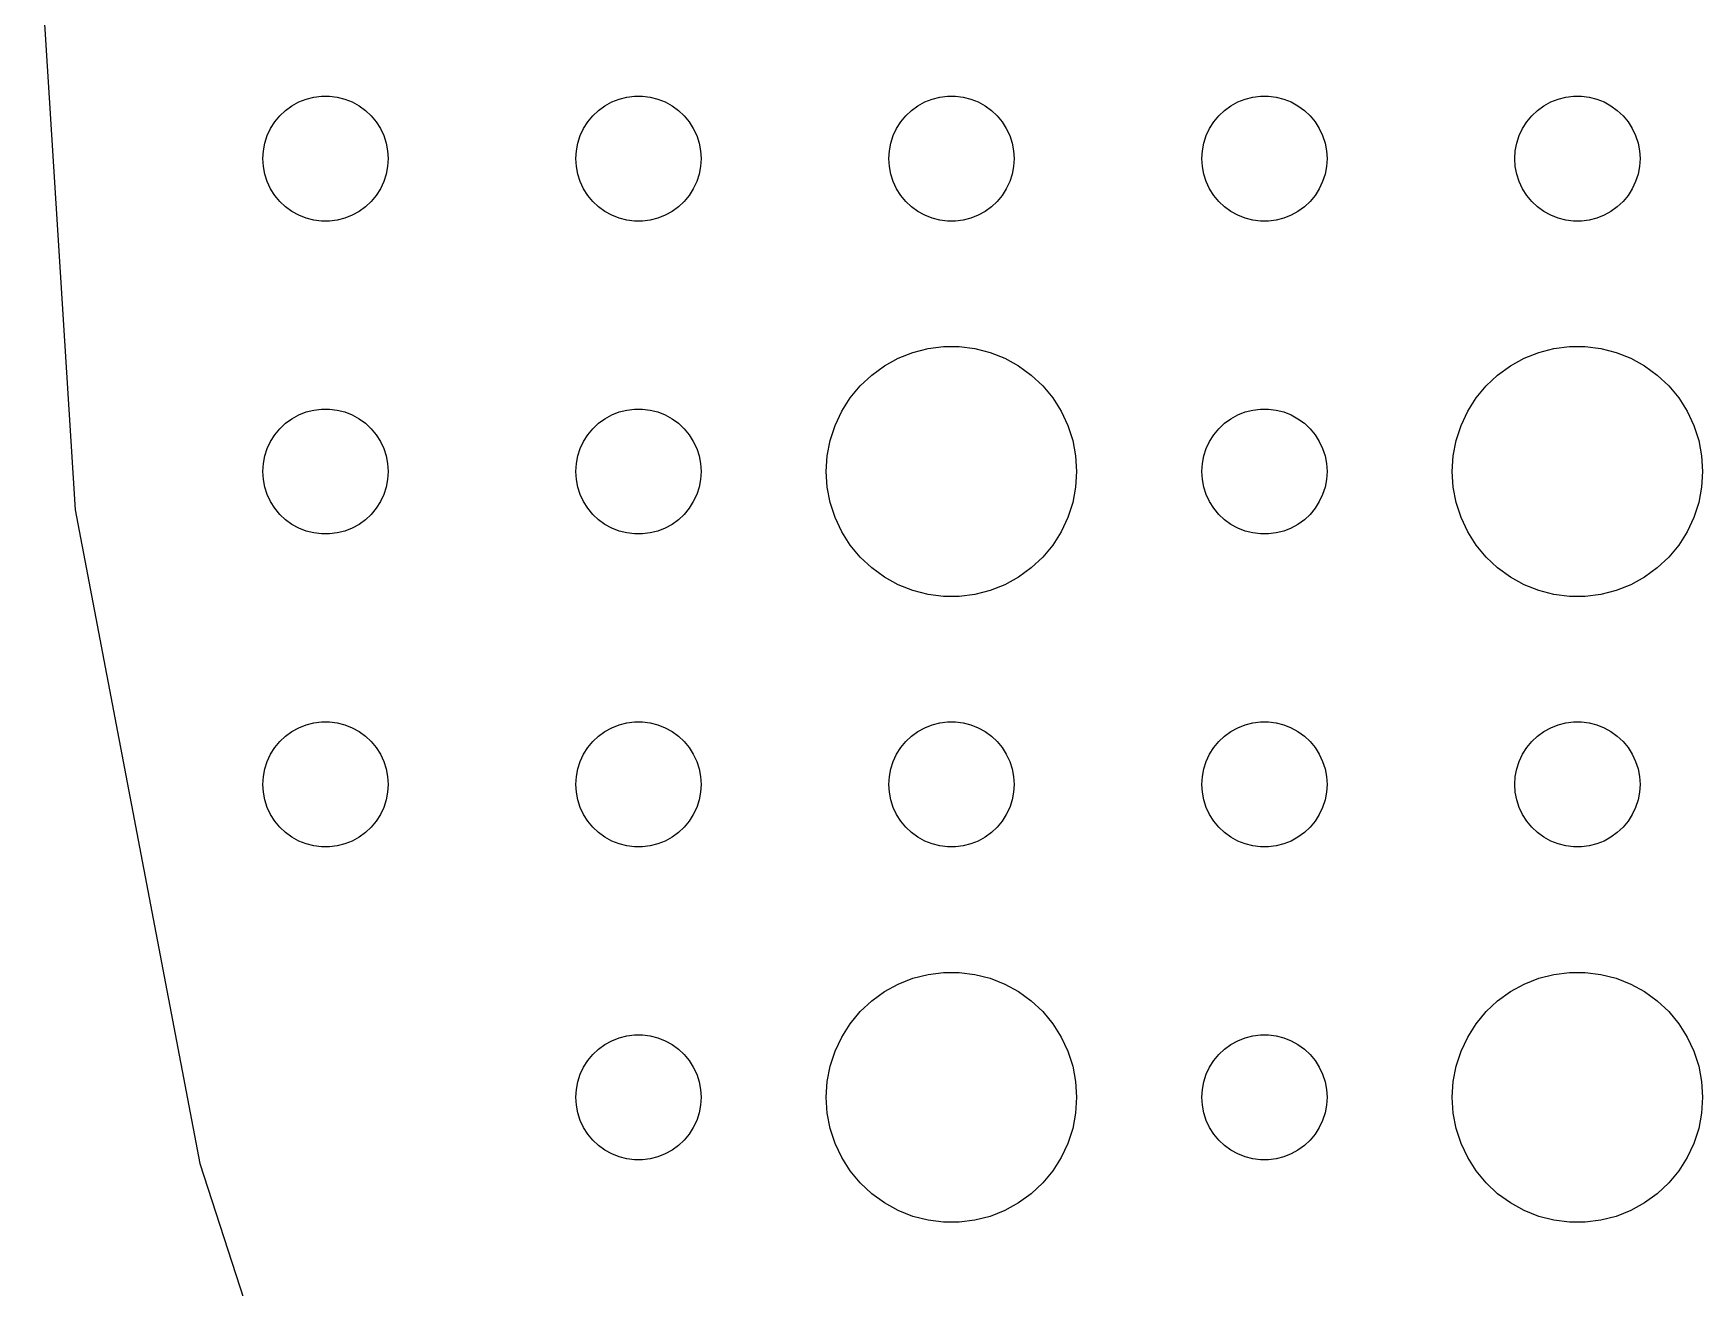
# Model space of a CAD drawing. Header units: metres. Extents: x -127 to 127, y -127 to 127.
# Drawn here: x -127 to -87, y -34.56 to -4.5 of the extents above; entities that cross this region are included whole.
import ezdxf

# ---------------------------------------------------------------- set-up
doc = ezdxf.new("R2010")
doc.units = ezdxf.units.M

msp = doc.modelspace()

# ---------------------------------------------------------------- linework, layer by layer
for p, q in [((-127, 0), (-125.999, -15.9173)), ((-121.093, -6.47318), (-120.956, -6.34422)), ((-120.956, -6.34422), (-120.804, -6.23351)), ((-120.804, -6.23351), (-120.639, -6.14275)), ((-120.639, -6.14275), (-120.464, -6.07341)), ((-120.464, -6.07341), (-120.281, -6.02657)), ((-120.281, -6.02657), (-120.094, -6.00294)), ((-120.094, -6.00294), (-119.906, -6.00294)), ((-119.906, -6.00294), (-119.719, -6.02657)), ((-119.719, -6.02657), (-119.536, -6.07341)), ((-119.536, -6.07341), (-119.361, -6.14275)), ((-119.361, -6.14275), (-119.196, -6.23351)), ((-119.196, -6.23351), (-119.044, -6.34422)), ((-119.044, -6.34422), (-118.907, -6.47318)), ((-113.593, -6.47318), (-113.456, -6.34422)), ((-113.456, -6.34422), (-113.304, -6.23351)), ((-113.304, -6.23351), (-113.139, -6.14275)), ((-113.139, -6.14275), (-112.964, -6.07341)), ((-112.964, -6.07341), (-112.781, -6.02657)), ((-112.781, -6.02657), (-112.594, -6.00294)), ((-112.594, -6.00294), (-112.406, -6.00294)), ((-112.406, -6.00294), (-112.219, -6.02657)), ((-112.219, -6.02657), (-112.036, -6.07341)), ((-112.036, -6.07341), (-111.861, -6.14275)), ((-111.861, -6.14275), (-111.696, -6.23351)), ((-111.696, -6.23351), (-111.544, -6.34422)), ((-111.544, -6.34422), (-111.407, -6.47318)), ((-106.093, -6.47318), (-105.956, -6.34422)), ((-105.956, -6.34422), (-105.804, -6.23351)), ((-105.804, -6.23351), (-105.639, -6.14275)), ((-105.639, -6.14275), (-105.464, -6.07341)), ((-105.464, -6.07341), (-105.281, -6.02657)), ((-105.281, -6.02657), (-105.094, -6.00294)), ((-105.094, -6.00294), (-104.906, -6.00294)), ((-104.906, -6.00294), (-104.719, -6.02657)), ((-104.719, -6.02657), (-104.536, -6.07341)), ((-104.536, -6.07341), (-104.361, -6.14275)), ((-104.361, -6.14275), (-104.196, -6.23351)), ((-104.196, -6.23351), (-104.044, -6.34422)), ((-104.044, -6.34422), (-103.907, -6.47318)), ((-98.5934, -6.47318), (-98.4561, -6.34422)), ((-98.4561, -6.34422), (-98.3037, -6.23351)), ((-98.3037, -6.23351), (-98.1387, -6.14275)), ((-98.1387, -6.14275), (-97.9635, -6.07341)), ((-97.9635, -6.07341), (-97.7811, -6.02657)), ((-97.7811, -6.02657), (-97.5942, -6.00294)), ((-97.5942, -6.00294), (-97.4058, -6.00294)), ((-97.4058, -6.00294), (-97.2189, -6.02657)), ((-97.2189, -6.02657), (-97.0365, -6.07341)), ((-97.0365, -6.07341), (-96.8613, -6.14275)), ((-96.8613, -6.14275), (-96.6963, -6.23351)), ((-96.6963, -6.23351), (-96.5439, -6.34422)), ((-96.5439, -6.34422), (-96.4065, -6.47318)), ((-91.0934, -6.47318), (-90.9561, -6.34422)), ((-90.9561, -6.34422), (-90.8037, -6.23351)), ((-90.8037, -6.23351), (-90.6387, -6.14275)), ((-90.6387, -6.14275), (-90.4635, -6.07341)), ((-90.4635, -6.07341), (-90.2811, -6.02657)), ((-90.2811, -6.02657), (-90.0942, -6.00294)), ((-90.0942, -6.00294), (-89.9058, -6.00294)), ((-89.9058, -6.00294), (-89.7189, -6.02657)), ((-89.7189, -6.02657), (-89.5365, -6.07341)), ((-89.5365, -6.07341), (-89.3613, -6.14275)), ((-89.3613, -6.14275), (-89.1963, -6.23351)), ((-89.1963, -6.23351), (-89.0439, -6.34422)), ((-89.0439, -6.34422), (-88.9065, -6.47318)), ((-121.395, -6.9478), (-121.314, -6.77736)), ((-121.314, -6.77736), (-121.214, -6.61832)), ((-121.214, -6.61832), (-121.093, -6.47318)), ((-118.907, -6.47318), (-118.786, -6.61832)), ((-118.786, -6.61832), (-118.686, -6.77736)), ((-118.686, -6.77736), (-118.605, -6.9478)), ((-113.895, -6.9478), (-113.814, -6.77736)), ((-113.814, -6.77736), (-113.714, -6.61832)), ((-113.714, -6.61832), (-113.593, -6.47318)), ((-111.407, -6.47318), (-111.286, -6.61832)), ((-111.286, -6.61832), (-111.186, -6.77736)), ((-111.186, -6.77736), (-111.105, -6.9478)), ((-106.395, -6.9478), (-106.314, -6.77736)), ((-106.314, -6.77736), (-106.214, -6.61832)), ((-106.214, -6.61832), (-106.093, -6.47318)), ((-103.907, -6.47318), (-103.786, -6.61832)), ((-103.786, -6.61832), (-103.686, -6.77736)), ((-103.686, -6.77736), (-103.605, -6.9478)), ((-98.8947, -6.9478), (-98.8145, -6.77736)), ((-98.8145, -6.77736), (-98.7135, -6.61832)), ((-98.7135, -6.61832), (-98.5934, -6.47318)), ((-96.4065, -6.47318), (-96.2865, -6.61832)), ((-96.2865, -6.61832), (-96.1855, -6.77736)), ((-96.1855, -6.77736), (-96.1053, -6.9478)), ((-91.3947, -6.9478), (-91.3145, -6.77736)), ((-91.3145, -6.77736), (-91.2135, -6.61832)), ((-91.2135, -6.61832), (-91.0934, -6.47318)), ((-88.9065, -6.47318), (-88.7865, -6.61832)), ((-88.7865, -6.61832), (-88.6855, -6.77736)), ((-88.6855, -6.77736), (-88.6053, -6.9478)), ((-121.488, -7.312), (-121.453, -7.12695)), ((-121.453, -7.12695), (-121.395, -6.9478)), ((-118.605, -6.9478), (-118.547, -7.12695)), ((-118.547, -7.12695), (-118.512, -7.312)), ((-113.988, -7.312), (-113.953, -7.12695)), ((-113.953, -7.12695), (-113.895, -6.9478)), ((-111.105, -6.9478), (-111.047, -7.12695)), ((-111.047, -7.12695), (-111.012, -7.312)), ((-106.488, -7.312), (-106.453, -7.12695)), ((-106.453, -7.12695), (-106.395, -6.9478)), ((-103.605, -6.9478), (-103.547, -7.12695)), ((-103.547, -7.12695), (-103.512, -7.312)), ((-98.9882, -7.312), (-98.9529, -7.12695)), ((-98.9529, -7.12695), (-98.8947, -6.9478)), ((-96.1053, -6.9478), (-96.0471, -7.12695)), ((-96.0471, -7.12695), (-96.0118, -7.312)), ((-91.4882, -7.312), (-91.4529, -7.12695)), ((-91.4529, -7.12695), (-91.3947, -6.9478)), ((-88.6053, -6.9478), (-88.5471, -7.12695)), ((-88.5471, -7.12695), (-88.5118, -7.312)), ((-121.5, -7.5), (-121.488, -7.312)), ((-121.488, -7.68799), (-121.5, -7.5)), ((-118.512, -7.312), (-118.5, -7.5)), ((-118.5, -7.5), (-118.512, -7.68799)), ((-114, -7.5), (-113.988, -7.312)), ((-113.988, -7.68799), (-114, -7.5)), ((-111.012, -7.312), (-111, -7.5)), ((-111, -7.5), (-111.012, -7.68799)), ((-106.5, -7.5), (-106.488, -7.312)), ((-106.488, -7.68799), (-106.5, -7.5)), ((-103.512, -7.312), (-103.5, -7.5)), ((-103.5, -7.5), (-103.512, -7.68799)), ((-99, -7.5), (-98.9882, -7.312)), ((-98.9882, -7.68799), (-99, -7.5)), ((-96.0118, -7.312), (-96, -7.5)), ((-96, -7.5), (-96.0118, -7.68799)), ((-91.5, -7.5), (-91.4882, -7.312)), ((-91.4882, -7.68799), (-91.5, -7.5)), ((-88.5118, -7.312), (-88.5, -7.5)), ((-88.5, -7.5), (-88.5118, -7.68799)), ((-121.453, -7.87303), (-121.488, -7.68799)), ((-121.395, -8.05219), (-121.453, -7.87303)), ((-118.547, -7.87303), (-118.605, -8.05219)), ((-118.512, -7.68799), (-118.547, -7.87303)), ((-113.953, -7.87303), (-113.988, -7.68799)), ((-113.895, -8.05219), (-113.953, -7.87303)), ((-111.047, -7.87303), (-111.105, -8.05219)), ((-111.012, -7.68799), (-111.047, -7.87303)), ((-106.453, -7.87303), (-106.488, -7.68799)), ((-106.395, -8.05219), (-106.453, -7.87303)), ((-103.547, -7.87303), (-103.605, -8.05219)), ((-103.512, -7.68799), (-103.547, -7.87303)), ((-98.9529, -7.87303), (-98.9882, -7.68799)), ((-98.8947, -8.05219), (-98.9529, -7.87303)), ((-96.0471, -7.87303), (-96.1053, -8.05219)), ((-96.0118, -7.68799), (-96.0471, -7.87303)), ((-91.4529, -7.87303), (-91.4882, -7.68799)), ((-91.3947, -8.05219), (-91.4529, -7.87303)), ((-88.5471, -7.87303), (-88.6053, -8.05219)), ((-88.5118, -7.68799), (-88.5471, -7.87303)), ((-121.314, -8.22263), (-121.395, -8.05219)), ((-121.214, -8.38167), (-121.314, -8.22263)), ((-121.093, -8.52681), (-121.214, -8.38167)), ((-118.786, -8.38167), (-118.907, -8.52681)), ((-118.686, -8.22263), (-118.786, -8.38167)), ((-118.605, -8.05219), (-118.686, -8.22263)), ((-113.814, -8.22263), (-113.895, -8.05219)), ((-113.714, -8.38167), (-113.814, -8.22263)), ((-113.593, -8.52681), (-113.714, -8.38167)), ((-111.286, -8.38167), (-111.407, -8.52681)), ((-111.186, -8.22263), (-111.286, -8.38167)), ((-111.105, -8.05219), (-111.186, -8.22263)), ((-106.314, -8.22263), (-106.395, -8.05219)), ((-106.214, -8.38167), (-106.314, -8.22263)), ((-106.093, -8.52681), (-106.214, -8.38167)), ((-103.786, -8.38167), (-103.907, -8.52681)), ((-103.686, -8.22263), (-103.786, -8.38167)), ((-103.605, -8.05219), (-103.686, -8.22263)), ((-98.8145, -8.22263), (-98.8947, -8.05219)), ((-98.7135, -8.38167), (-98.8145, -8.22263)), ((-98.5934, -8.52681), (-98.7135, -8.38167)), ((-96.2865, -8.38167), (-96.4065, -8.52681)), ((-96.1855, -8.22263), (-96.2865, -8.38167)), ((-96.1053, -8.05219), (-96.1855, -8.22263)), ((-91.3145, -8.22263), (-91.3947, -8.05219)), ((-91.2135, -8.38167), (-91.3145, -8.22263)), ((-91.0934, -8.52681), (-91.2135, -8.38167)), ((-88.7865, -8.38167), (-88.9065, -8.52681)), ((-88.6855, -8.22263), (-88.7865, -8.38167)), ((-88.6053, -8.05219), (-88.6855, -8.22263)), ((-120.956, -8.65576), (-121.093, -8.52681)), ((-120.804, -8.76648), (-120.956, -8.65576)), ((-120.639, -8.85724), (-120.804, -8.76648)), ((-119.196, -8.76648), (-119.361, -8.85724)), ((-119.044, -8.65576), (-119.196, -8.76648)), ((-118.907, -8.52681), (-119.044, -8.65576)), ((-113.456, -8.65576), (-113.593, -8.52681)), ((-113.304, -8.76648), (-113.456, -8.65576)), ((-113.139, -8.85724), (-113.304, -8.76648)), ((-111.696, -8.76648), (-111.861, -8.85724)), ((-111.544, -8.65576), (-111.696, -8.76648)), ((-111.407, -8.52681), (-111.544, -8.65576)), ((-105.956, -8.65576), (-106.093, -8.52681)), ((-105.804, -8.76648), (-105.956, -8.65576)), ((-105.639, -8.85724), (-105.804, -8.76648)), ((-104.196, -8.76648), (-104.361, -8.85724)), ((-104.044, -8.65576), (-104.196, -8.76648)), ((-103.907, -8.52681), (-104.044, -8.65576)), ((-98.4561, -8.65576), (-98.5934, -8.52681)), ((-98.3037, -8.76648), (-98.4561, -8.65576)), ((-98.1387, -8.85724), (-98.3037, -8.76648)), ((-96.6963, -8.76648), (-96.8613, -8.85724)), ((-96.5439, -8.65576), (-96.6963, -8.76648)), ((-96.4065, -8.52681), (-96.5439, -8.65576)), ((-90.9561, -8.65576), (-91.0934, -8.52681)), ((-90.8037, -8.76648), (-90.9561, -8.65576)), ((-90.6387, -8.85724), (-90.8037, -8.76648)), ((-89.1963, -8.76648), (-89.3613, -8.85724)), ((-89.0439, -8.65576), (-89.1963, -8.76648)), ((-88.9065, -8.52681), (-89.0439, -8.65576)), ((-120.464, -8.92657), (-120.639, -8.85724)), ((-120.281, -8.97342), (-120.464, -8.92657)), ((-120.094, -8.99704), (-120.281, -8.97342)), ((-119.906, -8.99704), (-120.094, -8.99704)), ((-119.719, -8.97342), (-119.906, -8.99704)), ((-119.536, -8.92657), (-119.719, -8.97342)), ((-119.361, -8.85724), (-119.536, -8.92657)), ((-112.964, -8.92657), (-113.139, -8.85724)), ((-112.781, -8.97342), (-112.964, -8.92657)), ((-112.594, -8.99704), (-112.781, -8.97342)), ((-112.406, -8.99704), (-112.594, -8.99704)), ((-112.219, -8.97342), (-112.406, -8.99704)), ((-112.036, -8.92657), (-112.219, -8.97342)), ((-111.861, -8.85724), (-112.036, -8.92657)), ((-105.464, -8.92657), (-105.639, -8.85724)), ((-105.281, -8.97342), (-105.464, -8.92657)), ((-105.094, -8.99704), (-105.281, -8.97342)), ((-104.906, -8.99704), (-105.094, -8.99704)), ((-104.719, -8.97342), (-104.906, -8.99704)), ((-104.536, -8.92657), (-104.719, -8.97342)), ((-104.361, -8.85724), (-104.536, -8.92657)), ((-97.9635, -8.92657), (-98.1387, -8.85724)), ((-97.7811, -8.97342), (-97.9635, -8.92657)), ((-97.5942, -8.99704), (-97.7811, -8.97342)), ((-97.4058, -8.99704), (-97.5942, -8.99704)), ((-97.2189, -8.97342), (-97.4058, -8.99704)), ((-97.0365, -8.92657), (-97.2189, -8.97342)), ((-96.8613, -8.85724), (-97.0365, -8.92657)), ((-90.4635, -8.92657), (-90.6387, -8.85724)), ((-90.2811, -8.97342), (-90.4635, -8.92657)), ((-90.0942, -8.99704), (-90.2811, -8.97342)), ((-89.9058, -8.99704), (-90.0942, -8.99704)), ((-89.7189, -8.97342), (-89.9058, -8.99704)), ((-89.5365, -8.92657), (-89.7189, -8.97342)), ((-89.3613, -8.85724), (-89.5365, -8.92657)), ((-106.607, -12.467), (-106.277, -12.2855)), ((-106.277, -12.2855), (-105.927, -12.1468)), ((-105.927, -12.1468), (-105.562, -12.0531)), ((-105.562, -12.0531), (-105.188, -12.0059)), ((-105.188, -12.0059), (-104.812, -12.0059)), ((-104.812, -12.0059), (-104.438, -12.0531)), ((-104.438, -12.0531), (-104.073, -12.1468)), ((-104.073, -12.1468), (-103.723, -12.2855)), ((-103.723, -12.2855), (-103.393, -12.467)), ((-91.6075, -12.467), (-91.2773, -12.2855)), ((-91.2773, -12.2855), (-90.927, -12.1468)), ((-90.927, -12.1468), (-90.5621, -12.0531)), ((-90.5621, -12.0531), (-90.1884, -12.0059)), ((-90.1884, -12.0059), (-89.8116, -12.0059)), ((-89.8116, -12.0059), (-89.4379, -12.0531)), ((-89.4379, -12.0531), (-89.073, -12.1468)), ((-89.073, -12.1468), (-88.7227, -12.2855)), ((-88.7227, -12.2855), (-88.3925, -12.467)), ((-107.187, -12.9464), (-106.912, -12.6884)), ((-106.912, -12.6884), (-106.607, -12.467)), ((-103.393, -12.467), (-103.088, -12.6884)), ((-103.088, -12.6884), (-102.813, -12.9464)), ((-92.1869, -12.9464), (-91.9123, -12.6884)), ((-91.9123, -12.6884), (-91.6075, -12.467)), ((-88.3925, -12.467), (-88.0877, -12.6884)), ((-88.0877, -12.6884), (-87.8131, -12.9464)), ((-107.427, -13.2366), (-107.187, -12.9464)), ((-102.813, -12.9464), (-102.573, -13.2366)), ((-92.427, -13.2366), (-92.1869, -12.9464)), ((-87.8131, -12.9464), (-87.573, -13.2366)), ((-120.639, -13.6427), (-120.464, -13.5734)), ((-120.464, -13.5734), (-120.281, -13.5266)), ((-120.281, -13.5266), (-120.094, -13.5029)), ((-120.094, -13.5029), (-119.906, -13.5029)), ((-119.906, -13.5029), (-119.719, -13.5266)), ((-119.719, -13.5266), (-119.536, -13.5734)), ((-119.536, -13.5734), (-119.361, -13.6427)), ((-113.139, -13.6427), (-112.964, -13.5734)), ((-112.964, -13.5734), (-112.781, -13.5266)), ((-112.781, -13.5266), (-112.594, -13.5029)), ((-112.594, -13.5029), (-112.406, -13.5029)), ((-112.406, -13.5029), (-112.219, -13.5266)), ((-112.219, -13.5266), (-112.036, -13.5734)), ((-112.036, -13.5734), (-111.861, -13.6427)), ((-107.789, -13.8956), (-107.629, -13.5547)), ((-107.629, -13.5547), (-107.427, -13.2366)), ((-102.573, -13.2366), (-102.371, -13.5547)), ((-102.371, -13.5547), (-102.211, -13.8956)), ((-98.1387, -13.6427), (-97.9635, -13.5734)), ((-97.9635, -13.5734), (-97.7811, -13.5266)), ((-97.7811, -13.5266), (-97.5942, -13.5029)), ((-97.5942, -13.5029), (-97.4058, -13.5029)), ((-97.4058, -13.5029), (-97.2189, -13.5266)), ((-97.2189, -13.5266), (-97.0365, -13.5734)), ((-97.0365, -13.5734), (-96.8613, -13.6427)), ((-92.7893, -13.8956), (-92.6289, -13.5547)), ((-92.6289, -13.5547), (-92.427, -13.2366)), ((-87.573, -13.2366), (-87.3711, -13.5547)), ((-87.3711, -13.5547), (-87.2107, -13.8956)), ((-121.214, -14.1183), (-121.093, -13.9732)), ((-121.093, -13.9732), (-120.956, -13.8442)), ((-120.956, -13.8442), (-120.804, -13.7335)), ((-120.804, -13.7335), (-120.639, -13.6427)), ((-119.361, -13.6427), (-119.196, -13.7335)), ((-119.196, -13.7335), (-119.044, -13.8442)), ((-119.044, -13.8442), (-118.907, -13.9732)), ((-118.907, -13.9732), (-118.786, -14.1183)), ((-113.714, -14.1183), (-113.593, -13.9732)), ((-113.593, -13.9732), (-113.456, -13.8442)), ((-113.456, -13.8442), (-113.304, -13.7335)), ((-113.304, -13.7335), (-113.139, -13.6427)), ((-111.861, -13.6427), (-111.696, -13.7335)), ((-111.696, -13.7335), (-111.544, -13.8442)), ((-111.544, -13.8442), (-111.407, -13.9732)), ((-111.407, -13.9732), (-111.286, -14.1183)), ((-107.906, -14.2539), (-107.789, -13.8956)), ((-102.211, -13.8956), (-102.094, -14.2539)), ((-98.7135, -14.1183), (-98.5934, -13.9732)), ((-98.5934, -13.9732), (-98.4561, -13.8442)), ((-98.4561, -13.8442), (-98.3037, -13.7335)), ((-98.3037, -13.7335), (-98.1387, -13.6427)), ((-96.8613, -13.6427), (-96.6963, -13.7335)), ((-96.6963, -13.7335), (-96.5439, -13.8442)), ((-96.5439, -13.8442), (-96.4065, -13.9732)), ((-96.4065, -13.9732), (-96.2865, -14.1183)), ((-92.9057, -14.2539), (-92.7893, -13.8956)), ((-87.2107, -13.8956), (-87.0943, -14.2539)), ((-121.395, -14.4478), (-121.314, -14.2774)), ((-121.314, -14.2774), (-121.214, -14.1183)), ((-118.786, -14.1183), (-118.686, -14.2774)), ((-118.686, -14.2774), (-118.605, -14.4478)), ((-113.895, -14.4478), (-113.814, -14.2774)), ((-113.814, -14.2774), (-113.714, -14.1183)), ((-111.286, -14.1183), (-111.186, -14.2774)), ((-111.186, -14.2774), (-111.105, -14.4478)), ((-107.976, -14.624), (-107.906, -14.2539)), ((-102.094, -14.2539), (-102.024, -14.624)), ((-98.8947, -14.4478), (-98.8145, -14.2774)), ((-98.8145, -14.2774), (-98.7135, -14.1183)), ((-96.2865, -14.1183), (-96.1855, -14.2774)), ((-96.1855, -14.2774), (-96.1053, -14.4478)), ((-92.9763, -14.624), (-92.9057, -14.2539)), ((-87.0943, -14.2539), (-87.0237, -14.624)), ((-121.488, -14.812), (-121.453, -14.627)), ((-121.453, -14.627), (-121.395, -14.4478)), ((-118.605, -14.4478), (-118.547, -14.627)), ((-118.547, -14.627), (-118.512, -14.812)), ((-113.988, -14.812), (-113.953, -14.627)), ((-113.953, -14.627), (-113.895, -14.4478)), ((-111.105, -14.4478), (-111.047, -14.627)), ((-111.047, -14.627), (-111.012, -14.812)), ((-108, -15), (-107.976, -14.624)), ((-102.024, -14.624), (-102, -15)), ((-98.9882, -14.812), (-98.9529, -14.627)), ((-98.9529, -14.627), (-98.8947, -14.4478)), ((-96.1053, -14.4478), (-96.0471, -14.627)), ((-96.0471, -14.627), (-96.0118, -14.812)), ((-93, -15), (-92.9763, -14.624)), ((-87.0237, -14.624), (-87, -15)), ((-121.5, -15), (-121.488, -14.812)), ((-121.488, -15.188), (-121.5, -15)), ((-121.453, -15.373), (-121.488, -15.188)), ((-118.512, -15.188), (-118.547, -15.373)), ((-118.512, -14.812), (-118.5, -15)), ((-118.5, -15), (-118.512, -15.188)), ((-114, -15), (-113.988, -14.812)), ((-113.988, -15.188), (-114, -15)), ((-113.953, -15.373), (-113.988, -15.188)), ((-111.012, -15.188), (-111.047, -15.373)), ((-111.012, -14.812), (-111, -15)), ((-111, -15), (-111.012, -15.188)), ((-107.976, -15.376), (-108, -15)), ((-102, -15), (-102.024, -15.376)), ((-99, -15), (-98.9882, -14.812)), ((-98.9882, -15.188), (-99, -15)), ((-98.9529, -15.373), (-98.9882, -15.188)), ((-96.0118, -15.188), (-96.0471, -15.373)), ((-96.0118, -14.812), (-96, -15)), ((-96, -15), (-96.0118, -15.188)), ((-92.9763, -15.376), (-93, -15)), ((-87, -15), (-87.0237, -15.376)), ((-121.395, -15.5522), (-121.453, -15.373)), ((-121.314, -15.7226), (-121.395, -15.5522)), ((-118.605, -15.5522), (-118.686, -15.7226)), ((-118.547, -15.373), (-118.605, -15.5522)), ((-113.895, -15.5522), (-113.953, -15.373)), ((-113.814, -15.7226), (-113.895, -15.5522)), ((-111.105, -15.5522), (-111.186, -15.7226)), ((-111.047, -15.373), (-111.105, -15.5522)), ((-107.906, -15.7461), (-107.976, -15.376)), ((-102.024, -15.376), (-102.094, -15.7461)), ((-98.8947, -15.5522), (-98.9529, -15.373)), ((-98.8145, -15.7226), (-98.8947, -15.5522)), ((-96.1053, -15.5522), (-96.1855, -15.7226)), ((-96.0471, -15.373), (-96.1053, -15.5522)), ((-92.9057, -15.7461), (-92.9763, -15.376)), ((-87.0237, -15.376), (-87.0943, -15.7461)), ((-125.999, -15.9173), (-123.01, -31.5836)), ((-121.214, -15.8817), (-121.314, -15.7226)), ((-121.093, -16.0268), (-121.214, -15.8817)), ((-118.786, -15.8817), (-118.907, -16.0268)), ((-118.686, -15.7226), (-118.786, -15.8817)), ((-113.714, -15.8817), (-113.814, -15.7226)), ((-113.593, -16.0268), (-113.714, -15.8817)), ((-111.286, -15.8817), (-111.407, -16.0268)), ((-111.186, -15.7226), (-111.286, -15.8817)), ((-107.789, -16.1044), (-107.906, -15.7461)), ((-102.094, -15.7461), (-102.211, -16.1044)), ((-98.7135, -15.8817), (-98.8145, -15.7226)), ((-98.5934, -16.0268), (-98.7135, -15.8817)), ((-96.2865, -15.8817), (-96.4065, -16.0268)), ((-96.1855, -15.7226), (-96.2865, -15.8817)), ((-92.7893, -16.1044), (-92.9057, -15.7461)), ((-87.0943, -15.7461), (-87.2107, -16.1044)), ((-120.956, -16.1558), (-121.093, -16.0268)), ((-120.804, -16.2665), (-120.956, -16.1558)), ((-120.639, -16.3572), (-120.804, -16.2665)), ((-120.464, -16.4266), (-120.639, -16.3572)), ((-119.361, -16.3572), (-119.536, -16.4266)), ((-119.196, -16.2665), (-119.361, -16.3572)), ((-119.044, -16.1558), (-119.196, -16.2665)), ((-118.907, -16.0268), (-119.044, -16.1558)), ((-113.456, -16.1558), (-113.593, -16.0268)), ((-113.304, -16.2665), (-113.456, -16.1558)), ((-113.139, -16.3572), (-113.304, -16.2665)), ((-112.964, -16.4266), (-113.139, -16.3572)), ((-111.861, -16.3572), (-112.036, -16.4266)), ((-111.696, -16.2665), (-111.861, -16.3572)), ((-111.544, -16.1558), (-111.696, -16.2665)), ((-111.407, -16.0268), (-111.544, -16.1558)), ((-107.629, -16.4453), (-107.789, -16.1044)), ((-102.211, -16.1044), (-102.371, -16.4453)), ((-98.4561, -16.1558), (-98.5934, -16.0268)), ((-98.3037, -16.2665), (-98.4561, -16.1558)), ((-98.1387, -16.3572), (-98.3037, -16.2665)), ((-97.9635, -16.4266), (-98.1387, -16.3572)), ((-96.8613, -16.3572), (-97.0365, -16.4266)), ((-96.6963, -16.2665), (-96.8613, -16.3572)), ((-96.5439, -16.1558), (-96.6963, -16.2665)), ((-96.4065, -16.0268), (-96.5439, -16.1558)), ((-92.6289, -16.4453), (-92.7893, -16.1044)), ((-87.2107, -16.1044), (-87.3711, -16.4453)), ((-120.281, -16.4734), (-120.464, -16.4266)), ((-120.094, -16.497), (-120.281, -16.4734)), ((-119.906, -16.497), (-120.094, -16.497)), ((-119.719, -16.4734), (-119.906, -16.497)), ((-119.536, -16.4266), (-119.719, -16.4734)), ((-112.781, -16.4734), (-112.964, -16.4266)), ((-112.594, -16.497), (-112.781, -16.4734)), ((-112.406, -16.497), (-112.594, -16.497)), ((-112.219, -16.4734), (-112.406, -16.497)), ((-112.036, -16.4266), (-112.219, -16.4734)), ((-107.427, -16.7634), (-107.629, -16.4453)), ((-107.187, -17.0536), (-107.427, -16.7634)), ((-102.573, -16.7634), (-102.813, -17.0536)), ((-102.371, -16.4453), (-102.573, -16.7634)), ((-97.7811, -16.4734), (-97.9635, -16.4266)), ((-97.5942, -16.497), (-97.7811, -16.4734)), ((-97.4058, -16.497), (-97.5942, -16.497)), ((-97.2189, -16.4734), (-97.4058, -16.497)), ((-97.0365, -16.4266), (-97.2189, -16.4734)), ((-92.427, -16.7634), (-92.6289, -16.4453)), ((-92.1869, -17.0536), (-92.427, -16.7634)), ((-87.573, -16.7634), (-87.8131, -17.0536)), ((-87.3711, -16.4453), (-87.573, -16.7634)), ((-106.912, -17.3115), (-107.187, -17.0536)), ((-102.813, -17.0536), (-103.088, -17.3115)), ((-91.9123, -17.3115), (-92.1869, -17.0536)), ((-87.8131, -17.0536), (-88.0877, -17.3115)), ((-106.607, -17.533), (-106.912, -17.3115)), ((-106.277, -17.7145), (-106.607, -17.533)), ((-103.393, -17.533), (-103.723, -17.7145)), ((-103.088, -17.3115), (-103.393, -17.533)), ((-91.6075, -17.533), (-91.9123, -17.3115)), ((-91.2773, -17.7145), (-91.6075, -17.533)), ((-88.3925, -17.533), (-88.7227, -17.7145)), ((-88.0877, -17.3115), (-88.3925, -17.533)), ((-105.927, -17.8532), (-106.277, -17.7145)), ((-105.562, -17.9469), (-105.927, -17.8532)), ((-105.188, -17.9941), (-105.562, -17.9469)), ((-104.812, -17.9941), (-105.188, -17.9941)), ((-104.438, -17.9469), (-104.812, -17.9941)), ((-104.073, -17.8532), (-104.438, -17.9469)), ((-103.723, -17.7145), (-104.073, -17.8532)), ((-90.927, -17.8532), (-91.2773, -17.7145)), ((-90.5621, -17.9469), (-90.927, -17.8532)), ((-90.1884, -17.9941), (-90.5621, -17.9469)), ((-89.8116, -17.9941), (-90.1884, -17.9941)), ((-89.4379, -17.9469), (-89.8116, -17.9941)), ((-89.073, -17.8532), (-89.4379, -17.9469)), ((-88.7227, -17.7145), (-89.073, -17.8532)), ((-120.804, -21.2335), (-120.639, -21.1427)), ((-120.639, -21.1427), (-120.464, -21.0734)), ((-120.464, -21.0734), (-120.281, -21.0266)), ((-120.281, -21.0266), (-120.094, -21.003)), ((-120.094, -21.003), (-119.906, -21.003)), ((-119.906, -21.003), (-119.719, -21.0266)), ((-119.719, -21.0266), (-119.536, -21.0734)), ((-119.536, -21.0734), (-119.361, -21.1427)), ((-119.361, -21.1427), (-119.196, -21.2335)), ((-113.304, -21.2335), (-113.139, -21.1427)), ((-113.139, -21.1427), (-112.964, -21.0734)), ((-112.964, -21.0734), (-112.781, -21.0266)), ((-112.781, -21.0266), (-112.594, -21.003)), ((-112.594, -21.003), (-112.406, -21.003)), ((-112.406, -21.003), (-112.219, -21.0266)), ((-112.219, -21.0266), (-112.036, -21.0734)), ((-112.036, -21.0734), (-111.861, -21.1427)), ((-111.861, -21.1427), (-111.696, -21.2335)), ((-105.804, -21.2335), (-105.639, -21.1427)), ((-105.639, -21.1427), (-105.464, -21.0734)), ((-105.464, -21.0734), (-105.281, -21.0266)), ((-105.281, -21.0266), (-105.094, -21.003)), ((-105.094, -21.003), (-104.906, -21.003)), ((-104.906, -21.003), (-104.719, -21.0266)), ((-104.719, -21.0266), (-104.536, -21.0734)), ((-104.536, -21.0734), (-104.361, -21.1427)), ((-104.361, -21.1427), (-104.196, -21.2335)), ((-98.3037, -21.2335), (-98.1387, -21.1427)), ((-98.1387, -21.1427), (-97.9635, -21.0734)), ((-97.9635, -21.0734), (-97.7811, -21.0266)), ((-97.7811, -21.0266), (-97.5942, -21.003)), ((-97.5942, -21.003), (-97.4058, -21.003)), ((-97.4058, -21.003), (-97.2189, -21.0266)), ((-97.2189, -21.0266), (-97.0365, -21.0734)), ((-97.0365, -21.0734), (-96.8613, -21.1427)), ((-96.8613, -21.1427), (-96.6963, -21.2335)), ((-90.8037, -21.2335), (-90.6387, -21.1427)), ((-90.6387, -21.1427), (-90.4635, -21.0734)), ((-90.4635, -21.0734), (-90.2811, -21.0266)), ((-90.2811, -21.0266), (-90.0942, -21.003)), ((-90.0942, -21.003), (-89.9058, -21.003)), ((-89.9058, -21.003), (-89.7189, -21.0266)), ((-89.7189, -21.0266), (-89.5365, -21.0734)), ((-89.5365, -21.0734), (-89.3613, -21.1427)), ((-89.3613, -21.1427), (-89.1963, -21.2335)), ((-121.214, -21.6183), (-121.093, -21.4732)), ((-121.093, -21.4732), (-120.956, -21.3442)), ((-120.956, -21.3442), (-120.804, -21.2335)), ((-119.196, -21.2335), (-119.044, -21.3442)), ((-119.044, -21.3442), (-118.907, -21.4732)), ((-118.907, -21.4732), (-118.786, -21.6183)), ((-113.714, -21.6183), (-113.593, -21.4732)), ((-113.593, -21.4732), (-113.456, -21.3442)), ((-113.456, -21.3442), (-113.304, -21.2335)), ((-111.696, -21.2335), (-111.544, -21.3442)), ((-111.544, -21.3442), (-111.407, -21.4732)), ((-111.407, -21.4732), (-111.286, -21.6183)), ((-106.214, -21.6183), (-106.093, -21.4732)), ((-106.093, -21.4732), (-105.956, -21.3442)), ((-105.956, -21.3442), (-105.804, -21.2335)), ((-104.196, -21.2335), (-104.044, -21.3442)), ((-104.044, -21.3442), (-103.907, -21.4732)), ((-103.907, -21.4732), (-103.786, -21.6183)), ((-98.7135, -21.6183), (-98.5934, -21.4732)), ((-98.5934, -21.4732), (-98.4561, -21.3442)), ((-98.4561, -21.3442), (-98.3037, -21.2335)), ((-96.6963, -21.2335), (-96.5439, -21.3442)), ((-96.5439, -21.3442), (-96.4065, -21.4732)), ((-96.4065, -21.4732), (-96.2865, -21.6183)), ((-91.2135, -21.6183), (-91.0934, -21.4732)), ((-91.0934, -21.4732), (-90.9561, -21.3442)), ((-90.9561, -21.3442), (-90.8037, -21.2335)), ((-89.1963, -21.2335), (-89.0439, -21.3442)), ((-89.0439, -21.3442), (-88.9065, -21.4732)), ((-88.9065, -21.4732), (-88.7865, -21.6183)), ((-121.453, -22.127), (-121.395, -21.9478)), ((-121.395, -21.9478), (-121.314, -21.7774)), ((-121.314, -21.7774), (-121.214, -21.6183)), ((-118.786, -21.6183), (-118.686, -21.7774)), ((-118.686, -21.7774), (-118.605, -21.9478)), ((-118.605, -21.9478), (-118.547, -22.127)), ((-113.953, -22.127), (-113.895, -21.9478)), ((-113.895, -21.9478), (-113.814, -21.7774)), ((-113.814, -21.7774), (-113.714, -21.6183)), ((-111.286, -21.6183), (-111.186, -21.7774)), ((-111.186, -21.7774), (-111.105, -21.9478)), ((-111.105, -21.9478), (-111.047, -22.127)), ((-106.453, -22.127), (-106.395, -21.9478)), ((-106.395, -21.9478), (-106.314, -21.7774)), ((-106.314, -21.7774), (-106.214, -21.6183)), ((-103.786, -21.6183), (-103.686, -21.7774)), ((-103.686, -21.7774), (-103.605, -21.9478)), ((-103.605, -21.9478), (-103.547, -22.127)), ((-98.9529, -22.127), (-98.8947, -21.9478)), ((-98.8947, -21.9478), (-98.8145, -21.7774)), ((-98.8145, -21.7774), (-98.7135, -21.6183)), ((-96.2865, -21.6183), (-96.1855, -21.7774)), ((-96.1855, -21.7774), (-96.1053, -21.9478)), ((-96.1053, -21.9478), (-96.0471, -22.127)), ((-91.4529, -22.127), (-91.3947, -21.9478)), ((-91.3947, -21.9478), (-91.3145, -21.7774)), ((-91.3145, -21.7774), (-91.2135, -21.6183)), ((-88.7865, -21.6183), (-88.6855, -21.7774)), ((-88.6855, -21.7774), (-88.6053, -21.9478)), ((-88.6053, -21.9478), (-88.5471, -22.127)), ((-121.5, -22.5), (-121.488, -22.312)), ((-121.488, -22.312), (-121.453, -22.127)), ((-118.547, -22.127), (-118.512, -22.312)), ((-118.512, -22.312), (-118.5, -22.5)), ((-114, -22.5), (-113.988, -22.312)), ((-113.988, -22.312), (-113.953, -22.127)), ((-111.047, -22.127), (-111.012, -22.312)), ((-111.012, -22.312), (-111, -22.5)), ((-106.5, -22.5), (-106.488, -22.312)), ((-106.488, -22.312), (-106.453, -22.127)), ((-103.547, -22.127), (-103.512, -22.312)), ((-103.512, -22.312), (-103.5, -22.5)), ((-99, -22.5), (-98.9882, -22.312)), ((-98.9882, -22.312), (-98.9529, -22.127)), ((-96.0471, -22.127), (-96.0118, -22.312)), ((-96.0118, -22.312), (-96, -22.5)), ((-91.5, -22.5), (-91.4882, -22.312)), ((-91.4882, -22.312), (-91.4529, -22.127)), ((-88.5471, -22.127), (-88.5118, -22.312)), ((-88.5118, -22.312), (-88.5, -22.5)), ((-121.488, -22.688), (-121.5, -22.5)), ((-121.453, -22.873), (-121.488, -22.688)), ((-118.512, -22.688), (-118.547, -22.873)), ((-118.5, -22.5), (-118.512, -22.688)), ((-113.988, -22.688), (-114, -22.5)), ((-113.953, -22.873), (-113.988, -22.688)), ((-111.012, -22.688), (-111.047, -22.873)), ((-111, -22.5), (-111.012, -22.688)), ((-106.488, -22.688), (-106.5, -22.5)), ((-106.453, -22.873), (-106.488, -22.688)), ((-103.512, -22.688), (-103.547, -22.873)), ((-103.5, -22.5), (-103.512, -22.688)), ((-98.9882, -22.688), (-99, -22.5)), ((-98.9529, -22.873), (-98.9882, -22.688)), ((-96.0118, -22.688), (-96.0471, -22.873)), ((-96, -22.5), (-96.0118, -22.688)), ((-91.4882, -22.688), (-91.5, -22.5)), ((-91.4529, -22.873), (-91.4882, -22.688)), ((-88.5118, -22.688), (-88.5471, -22.873)), ((-88.5, -22.5), (-88.5118, -22.688)), ((-121.395, -23.0522), (-121.453, -22.873)), ((-121.314, -23.2226), (-121.395, -23.0522)), ((-118.605, -23.0522), (-118.686, -23.2226)), ((-118.547, -22.873), (-118.605, -23.0522)), ((-113.895, -23.0522), (-113.953, -22.873)), ((-113.814, -23.2226), (-113.895, -23.0522)), ((-111.105, -23.0522), (-111.186, -23.2226)), ((-111.047, -22.873), (-111.105, -23.0522)), ((-106.395, -23.0522), (-106.453, -22.873)), ((-106.314, -23.2226), (-106.395, -23.0522)), ((-103.605, -23.0522), (-103.686, -23.2226)), ((-103.547, -22.873), (-103.605, -23.0522)), ((-98.8947, -23.0522), (-98.9529, -22.873)), ((-98.8145, -23.2226), (-98.8947, -23.0522)), ((-96.1053, -23.0522), (-96.1855, -23.2226)), ((-96.0471, -22.873), (-96.1053, -23.0522)), ((-91.3947, -23.0522), (-91.4529, -22.873)), ((-91.3145, -23.2226), (-91.3947, -23.0522)), ((-88.6053, -23.0522), (-88.6855, -23.2226)), ((-88.5471, -22.873), (-88.6053, -23.0522)), ((-121.214, -23.3817), (-121.314, -23.2226)), ((-121.093, -23.5268), (-121.214, -23.3817)), ((-120.956, -23.6558), (-121.093, -23.5268)), ((-118.907, -23.5268), (-119.044, -23.6558)), ((-118.786, -23.3817), (-118.907, -23.5268)), ((-118.686, -23.2226), (-118.786, -23.3817)), ((-113.714, -23.3817), (-113.814, -23.2226)), ((-113.593, -23.5268), (-113.714, -23.3817)), ((-113.456, -23.6558), (-113.593, -23.5268)), ((-111.407, -23.5268), (-111.544, -23.6558)), ((-111.286, -23.3817), (-111.407, -23.5268)), ((-111.186, -23.2226), (-111.286, -23.3817)), ((-106.214, -23.3817), (-106.314, -23.2226)), ((-106.093, -23.5268), (-106.214, -23.3817)), ((-105.956, -23.6558), (-106.093, -23.5268)), ((-103.907, -23.5268), (-104.044, -23.6558)), ((-103.786, -23.3817), (-103.907, -23.5268)), ((-103.686, -23.2226), (-103.786, -23.3817)), ((-98.7135, -23.3817), (-98.8145, -23.2226)), ((-98.5934, -23.5268), (-98.7135, -23.3817)), ((-98.4561, -23.6558), (-98.5934, -23.5268)), ((-96.4065, -23.5268), (-96.5439, -23.6558)), ((-96.2865, -23.3817), (-96.4065, -23.5268)), ((-96.1855, -23.2226), (-96.2865, -23.3817)), ((-91.2135, -23.3817), (-91.3145, -23.2226)), ((-91.0934, -23.5268), (-91.2135, -23.3817)), ((-90.9561, -23.6558), (-91.0934, -23.5268)), ((-88.9065, -23.5268), (-89.0439, -23.6558)), ((-88.7865, -23.3817), (-88.9065, -23.5268)), ((-88.6855, -23.2226), (-88.7865, -23.3817)), ((-120.804, -23.7665), (-120.956, -23.6558)), ((-120.639, -23.8572), (-120.804, -23.7665)), ((-120.464, -23.9266), (-120.639, -23.8572)), ((-120.281, -23.9734), (-120.464, -23.9266)), ((-120.094, -23.997), (-120.281, -23.9734)), ((-119.906, -23.997), (-120.094, -23.997)), ((-119.719, -23.9734), (-119.906, -23.997)), ((-119.536, -23.9266), (-119.719, -23.9734)), ((-119.361, -23.8572), (-119.536, -23.9266)), ((-119.196, -23.7665), (-119.361, -23.8572)), ((-119.044, -23.6558), (-119.196, -23.7665)), ((-113.304, -23.7665), (-113.456, -23.6558)), ((-113.139, -23.8572), (-113.304, -23.7665)), ((-112.964, -23.9266), (-113.139, -23.8572)), ((-112.781, -23.9734), (-112.964, -23.9266)), ((-112.594, -23.997), (-112.781, -23.9734)), ((-112.406, -23.997), (-112.594, -23.997)), ((-112.219, -23.9734), (-112.406, -23.997)), ((-112.036, -23.9266), (-112.219, -23.9734)), ((-111.861, -23.8572), (-112.036, -23.9266)), ((-111.696, -23.7665), (-111.861, -23.8572)), ((-111.544, -23.6558), (-111.696, -23.7665)), ((-105.804, -23.7665), (-105.956, -23.6558)), ((-105.639, -23.8572), (-105.804, -23.7665)), ((-105.464, -23.9266), (-105.639, -23.8572)), ((-105.281, -23.9734), (-105.464, -23.9266)), ((-105.094, -23.997), (-105.281, -23.9734)), ((-104.906, -23.997), (-105.094, -23.997)), ((-104.719, -23.9734), (-104.906, -23.997)), ((-104.536, -23.9266), (-104.719, -23.9734)), ((-104.361, -23.8572), (-104.536, -23.9266)), ((-104.196, -23.7665), (-104.361, -23.8572)), ((-104.044, -23.6558), (-104.196, -23.7665)), ((-98.3037, -23.7665), (-98.4561, -23.6558)), ((-98.1387, -23.8572), (-98.3037, -23.7665)), ((-97.9635, -23.9266), (-98.1387, -23.8572)), ((-97.7811, -23.9734), (-97.9635, -23.9266)), ((-97.5942, -23.997), (-97.7811, -23.9734)), ((-97.4058, -23.997), (-97.5942, -23.997)), ((-97.2189, -23.9734), (-97.4058, -23.997)), ((-97.0365, -23.9266), (-97.2189, -23.9734)), ((-96.8613, -23.8572), (-97.0365, -23.9266)), ((-96.6963, -23.7665), (-96.8613, -23.8572)), ((-96.5439, -23.6558), (-96.6963, -23.7665)), ((-90.8037, -23.7665), (-90.9561, -23.6558)), ((-90.6387, -23.8572), (-90.8037, -23.7665)), ((-90.4635, -23.9266), (-90.6387, -23.8572)), ((-90.2811, -23.9734), (-90.4635, -23.9266)), ((-90.0942, -23.997), (-90.2811, -23.9734)), ((-89.9058, -23.997), (-90.0942, -23.997)), ((-89.7189, -23.9734), (-89.9058, -23.997)), ((-89.5365, -23.9266), (-89.7189, -23.9734)), ((-89.3613, -23.8572), (-89.5365, -23.9266)), ((-89.1963, -23.7665), (-89.3613, -23.8572)), ((-89.0439, -23.6558), (-89.1963, -23.7665)), ((-106.277, -27.2855), (-105.927, -27.1468)), ((-105.927, -27.1468), (-105.562, -27.0531)), ((-105.562, -27.0531), (-105.188, -27.0059)), ((-105.188, -27.0059), (-104.812, -27.0059)), ((-104.812, -27.0059), (-104.438, -27.0531)), ((-104.438, -27.0531), (-104.073, -27.1468)), ((-104.073, -27.1468), (-103.723, -27.2855)), ((-91.2773, -27.2855), (-90.927, -27.1468)), ((-90.927, -27.1468), (-90.5621, -27.0531)), ((-90.5621, -27.0531), (-90.1884, -27.0059)), ((-90.1884, -27.0059), (-89.8116, -27.0059)), ((-89.8116, -27.0059), (-89.4379, -27.0531)), ((-89.4379, -27.0531), (-89.073, -27.1468)), ((-89.073, -27.1468), (-88.7227, -27.2855)), ((-106.912, -27.6884), (-106.607, -27.467)), ((-106.607, -27.467), (-106.277, -27.2855)), ((-103.723, -27.2855), (-103.393, -27.467)), ((-103.393, -27.467), (-103.088, -27.6884)), ((-91.9123, -27.6884), (-91.6075, -27.467)), ((-91.6075, -27.467), (-91.2773, -27.2855)), ((-88.7227, -27.2855), (-88.3925, -27.467)), ((-88.3925, -27.467), (-88.0877, -27.6884)), ((-107.427, -28.2366), (-107.187, -27.9464)), ((-107.187, -27.9464), (-106.912, -27.6884)), ((-103.088, -27.6884), (-102.813, -27.9464)), ((-102.813, -27.9464), (-102.573, -28.2366)), ((-92.427, -28.2366), (-92.1869, -27.9464)), ((-92.1869, -27.9464), (-91.9123, -27.6884)), ((-88.0877, -27.6884), (-87.8131, -27.9464)), ((-87.8131, -27.9464), (-87.573, -28.2366)), ((-107.629, -28.5547), (-107.427, -28.2366)), ((-102.573, -28.2366), (-102.371, -28.5547)), ((-92.6289, -28.5547), (-92.427, -28.2366)), ((-87.573, -28.2366), (-87.3711, -28.5547)), ((-113.456, -28.8442), (-113.304, -28.7335)), ((-113.304, -28.7335), (-113.139, -28.6427)), ((-113.139, -28.6427), (-112.964, -28.5734)), ((-112.964, -28.5734), (-112.781, -28.5266)), ((-112.781, -28.5266), (-112.594, -28.503)), ((-112.594, -28.503), (-112.406, -28.503)), ((-112.406, -28.503), (-112.219, -28.5266)), ((-112.219, -28.5266), (-112.036, -28.5734)), ((-112.036, -28.5734), (-111.861, -28.6427)), ((-111.861, -28.6427), (-111.696, -28.7335)), ((-111.696, -28.7335), (-111.544, -28.8442)), ((-107.789, -28.8956), (-107.629, -28.5547)), ((-102.371, -28.5547), (-102.211, -28.8956)), ((-98.4561, -28.8442), (-98.3037, -28.7335)), ((-98.3037, -28.7335), (-98.1387, -28.6427)), ((-98.1387, -28.6427), (-97.9635, -28.5734)), ((-97.9635, -28.5734), (-97.7811, -28.5266)), ((-97.7811, -28.5266), (-97.5942, -28.503)), ((-97.5942, -28.503), (-97.4058, -28.503)), ((-97.4058, -28.503), (-97.2189, -28.5266)), ((-97.2189, -28.5266), (-97.0365, -28.5734)), ((-97.0365, -28.5734), (-96.8613, -28.6427)), ((-96.8613, -28.6427), (-96.6963, -28.7335)), ((-96.6963, -28.7335), (-96.5439, -28.8442)), ((-92.7893, -28.8956), (-92.6289, -28.5547)), ((-87.3711, -28.5547), (-87.2107, -28.8956)), ((-113.814, -29.2774), (-113.714, -29.1183)), ((-113.714, -29.1183), (-113.593, -28.9732)), ((-113.593, -28.9732), (-113.456, -28.8442)), ((-111.544, -28.8442), (-111.407, -28.9732)), ((-111.407, -28.9732), (-111.286, -29.1183)), ((-111.286, -29.1183), (-111.186, -29.2774)), ((-107.906, -29.2539), (-107.789, -28.8956)), ((-102.211, -28.8956), (-102.094, -29.2539)), ((-98.8145, -29.2774), (-98.7135, -29.1183)), ((-98.7135, -29.1183), (-98.5934, -28.9732)), ((-98.5934, -28.9732), (-98.4561, -28.8442)), ((-96.5439, -28.8442), (-96.4065, -28.9732)), ((-96.4065, -28.9732), (-96.2865, -29.1183)), ((-96.2865, -29.1183), (-96.1855, -29.2774)), ((-92.9057, -29.2539), (-92.7893, -28.8956)), ((-87.2107, -28.8956), (-87.0943, -29.2539)), ((-113.953, -29.627), (-113.895, -29.4478)), ((-113.895, -29.4478), (-113.814, -29.2774)), ((-111.186, -29.2774), (-111.105, -29.4478)), ((-111.105, -29.4478), (-111.047, -29.627)), ((-107.976, -29.624), (-107.906, -29.2539)), ((-102.094, -29.2539), (-102.024, -29.624)), ((-98.9529, -29.627), (-98.8947, -29.4478)), ((-98.8947, -29.4478), (-98.8145, -29.2774)), ((-96.1855, -29.2774), (-96.1053, -29.4478)), ((-96.1053, -29.4478), (-96.0471, -29.627)), ((-92.9763, -29.624), (-92.9057, -29.2539)), ((-87.0943, -29.2539), (-87.0237, -29.624)), ((-114, -30), (-113.988, -29.812)), ((-113.988, -30.188), (-114, -30)), ((-113.988, -29.812), (-113.953, -29.627)), ((-111.047, -29.627), (-111.012, -29.812)), ((-111.012, -29.812), (-111, -30)), ((-111, -30), (-111.012, -30.188)), ((-108, -30), (-107.976, -29.624)), ((-107.976, -30.376), (-108, -30)), ((-102.024, -29.624), (-102, -30)), ((-102, -30), (-102.024, -30.376)), ((-99, -30), (-98.9882, -29.812)), ((-98.9882, -30.188), (-99, -30)), ((-98.9882, -29.812), (-98.9529, -29.627)), ((-96.0471, -29.627), (-96.0118, -29.812)), ((-96.0118, -29.812), (-96, -30)), ((-96, -30), (-96.0118, -30.188)), ((-93, -30), (-92.9763, -29.624)), ((-92.9763, -30.376), (-93, -30)), ((-87.0237, -29.624), (-87, -30)), ((-87, -30), (-87.0237, -30.376)), ((-113.953, -30.373), (-113.988, -30.188)), ((-113.895, -30.5522), (-113.953, -30.373)), ((-111.047, -30.373), (-111.105, -30.5522)), ((-111.012, -30.188), (-111.047, -30.373)), ((-107.906, -30.7461), (-107.976, -30.376)), ((-102.024, -30.376), (-102.094, -30.7461)), ((-98.9529, -30.373), (-98.9882, -30.188)), ((-98.8947, -30.5522), (-98.9529, -30.373)), ((-96.0471, -30.373), (-96.1053, -30.5522)), ((-96.0118, -30.188), (-96.0471, -30.373)), ((-92.9057, -30.7461), (-92.9763, -30.376)), ((-87.0237, -30.376), (-87.0943, -30.7461)), ((-113.814, -30.7226), (-113.895, -30.5522)), ((-113.714, -30.8817), (-113.814, -30.7226)), ((-111.186, -30.7226), (-111.286, -30.8817)), ((-111.105, -30.5522), (-111.186, -30.7226)), ((-107.789, -31.1044), (-107.906, -30.7461)), ((-102.094, -30.7461), (-102.211, -31.1044)), ((-98.8145, -30.7226), (-98.8947, -30.5522)), ((-98.7135, -30.8817), (-98.8145, -30.7226)), ((-96.1855, -30.7226), (-96.2865, -30.8817)), ((-96.1053, -30.5522), (-96.1855, -30.7226)), ((-92.7893, -31.1044), (-92.9057, -30.7461)), ((-87.0943, -30.7461), (-87.2107, -31.1044)), ((-113.593, -31.0268), (-113.714, -30.8817)), ((-113.456, -31.1558), (-113.593, -31.0268)), ((-113.304, -31.2665), (-113.456, -31.1558)), ((-111.544, -31.1558), (-111.696, -31.2665)), ((-111.407, -31.0268), (-111.544, -31.1558)), ((-111.286, -30.8817), (-111.407, -31.0268)), ((-107.629, -31.4453), (-107.789, -31.1044)), ((-102.211, -31.1044), (-102.371, -31.4453)), ((-98.5934, -31.0268), (-98.7135, -30.8817)), ((-98.4561, -31.1558), (-98.5934, -31.0268)), ((-98.3037, -31.2665), (-98.4561, -31.1558)), ((-96.5439, -31.1558), (-96.6963, -31.2665)), ((-96.4065, -31.0268), (-96.5439, -31.1558)), ((-96.2865, -30.8817), (-96.4065, -31.0268)), ((-92.6289, -31.4453), (-92.7893, -31.1044)), ((-87.2107, -31.1044), (-87.3711, -31.4453)), ((-123.01, -31.5836), (-118.082, -46.7518)), ((-113.139, -31.3572), (-113.304, -31.2665)), ((-112.964, -31.4266), (-113.139, -31.3572)), ((-112.781, -31.4734), (-112.964, -31.4266)), ((-112.594, -31.497), (-112.781, -31.4734)), ((-112.406, -31.497), (-112.594, -31.497)), ((-112.219, -31.4734), (-112.406, -31.497)), ((-112.036, -31.4266), (-112.219, -31.4734)), ((-111.861, -31.3572), (-112.036, -31.4266)), ((-111.696, -31.2665), (-111.861, -31.3572)), ((-107.427, -31.7634), (-107.629, -31.4453)), ((-102.371, -31.4453), (-102.573, -31.7634)), ((-98.1387, -31.3572), (-98.3037, -31.2665)), ((-97.9635, -31.4266), (-98.1387, -31.3572)), ((-97.7811, -31.4734), (-97.9635, -31.4266)), ((-97.5942, -31.497), (-97.7811, -31.4734)), ((-97.4058, -31.497), (-97.5942, -31.497)), ((-97.2189, -31.4734), (-97.4058, -31.497)), ((-97.0365, -31.4266), (-97.2189, -31.4734)), ((-96.8613, -31.3572), (-97.0365, -31.4266)), ((-96.6963, -31.2665), (-96.8613, -31.3572)), ((-92.427, -31.7634), (-92.6289, -31.4453)), ((-87.3711, -31.4453), (-87.573, -31.7634)), ((-107.187, -32.0536), (-107.427, -31.7634)), ((-102.573, -31.7634), (-102.813, -32.0536)), ((-92.1869, -32.0536), (-92.427, -31.7634)), ((-87.573, -31.7634), (-87.8131, -32.0536)), ((-106.912, -32.3115), (-107.187, -32.0536)), ((-106.607, -32.533), (-106.912, -32.3115)), ((-103.088, -32.3115), (-103.393, -32.533)), ((-102.813, -32.0536), (-103.088, -32.3115)), ((-91.9123, -32.3115), (-92.1869, -32.0536)), ((-91.6075, -32.533), (-91.9123, -32.3115)), ((-88.0877, -32.3115), (-88.3925, -32.533)), ((-87.8131, -32.0536), (-88.0877, -32.3115)), ((-106.277, -32.7145), (-106.607, -32.533)), ((-105.927, -32.8532), (-106.277, -32.7145)), ((-103.723, -32.7145), (-104.073, -32.8532)), ((-103.393, -32.533), (-103.723, -32.7145)), ((-91.2773, -32.7145), (-91.6075, -32.533)), ((-90.927, -32.8532), (-91.2773, -32.7145)), ((-88.7227, -32.7145), (-89.073, -32.8532)), ((-88.3925, -32.533), (-88.7227, -32.7145)), ((-105.562, -32.9469), (-105.927, -32.8532)), ((-105.188, -32.9941), (-105.562, -32.9469)), ((-104.812, -32.9941), (-105.188, -32.9941)), ((-104.438, -32.9469), (-104.812, -32.9941)), ((-104.073, -32.8532), (-104.438, -32.9469)), ((-90.5621, -32.9469), (-90.927, -32.8532)), ((-90.1884, -32.9941), (-90.5621, -32.9469)), ((-89.8116, -32.9941), (-90.1884, -32.9941)), ((-89.4379, -32.9469), (-89.8116, -32.9941)), ((-89.073, -32.8532), (-89.4379, -32.9469))]:
    msp.add_line(p, q)

doc.saveas('drawing.dxf')
